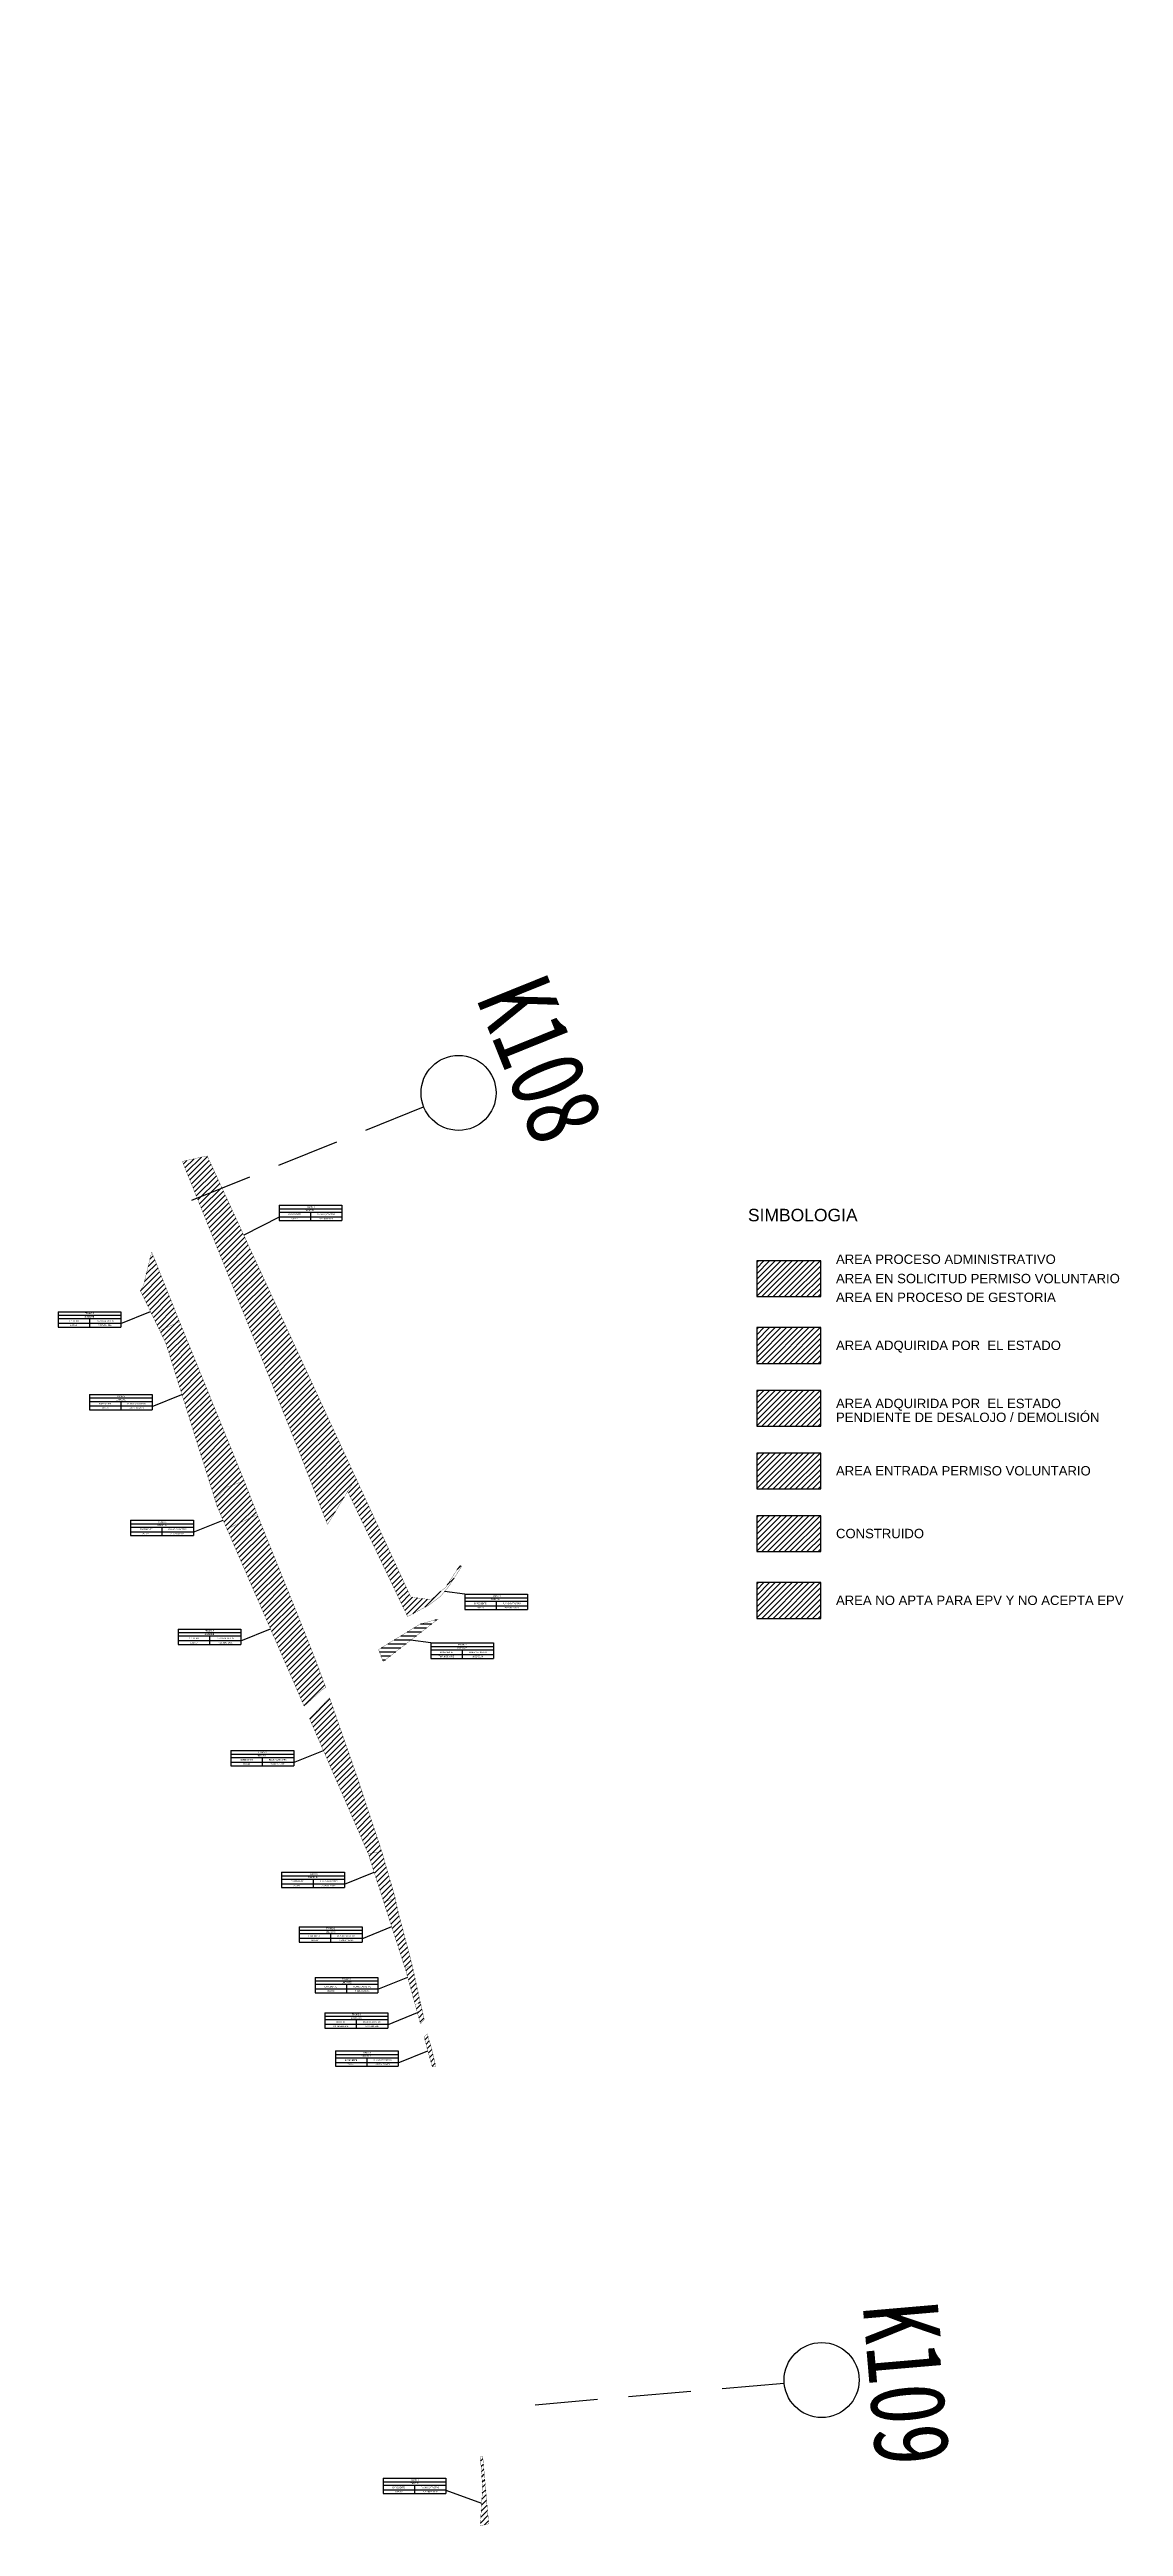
# Model space of a CAD drawing. Header units: inches. Extents: x 510447 to 606954, y 1095553 to 1134812.
# Drawn here: x 563849 to 564708, y 1114824 to 1116805 of the extents above; entities that cross this region are included whole.
import ezdxf

# ---------------------------------------------------------------- set-up
doc = ezdxf.new("R2010")
doc.units = ezdxf.units.IN
doc.header["$MEASUREMENT"] = 0
doc.linetypes.add('Kilométrica grande$1$JIS_02_2.0', pattern=[3, 2, -1])
for name, color, linetype in [('2022-52166', 7, 'Continuous'), ('7-2168329-2019', 7, 'Continuous'), ('7-2261641-2021', 7, 'Continuous'), ('7-2261642-2021', 7, 'Continuous'), ('7-2261643-2021', 7, 'Continuous'), ('7-2261644-2021', 7, 'Continuous'), ('7-2270019-2021', 7, 'Continuous'), ('7-2270141-2021', 7, 'Continuous'), ('7-2270143-2021', 7, 'Continuous'), ('7-2274351-2021', 7, 'Continuous'), ('7-2274352-2021', 7, 'Continuous'), ('7-2274353-2021', 7, 'Continuous'), ('7-2280013-2021', 7, 'Continuous'), ('7-2296940-2021', 7, 'Continuous'), ('INFORMACION', 130, 'Continuous'), ('Kilométrica grande$0$0-KM GRANDE', 220, 'Continuous'), ('TEXTOS', 7, 'Continuous')]:
    doc.layers.add(name, color=color, linetype=linetype)
doc.styles.add('Kilométrica grande$0$哥Arial', font='Arial.ttf', dxfattribs={"width": 0.8})
doc.styles.get("Standard").update_dxf_attribs({"font": 'Arial.ttf'})
pattern_1 = [(45, (0, 0), (-2.24506403, 2.24506403), [])]
pattern_2 = [(45.0125, (0, 0), (-2.245553774, 2.24457418), [])]

# ---------------------------------------------------------------- blocks, each defined once
blk = doc.blocks.new('*T1238')
at = {"layer": 'INFORMACION', "color": 0, "linetype": 'ByBlock', "lineweight": -2, "transparency": 16777216}
for p, q in [((0, 0), (50.2, 0)), ((0, 0), (0, -12.3)), ((50.2, 0), (50.2, -12.3)), ((0, -2.8), (50.2, -2.8)), ((0, -5.5), (50.2, -5.5)), ((0, -9.2), (50.2, -9.2)), ((0, -12.3), (50.2, -12.3)), ((25.1, -5.5), (25.1, -12.3))]:
    blk.add_line(p, q, dxfattribs=at)
at = {"layer": 'INFORMACION', "color": 0, "transparency": 16777216, "attachment_point": 5}
for s, insert, char_height, width in [('EXPEDIENTE', (12.5, -7.4), 1.12, 25.057), ('2020-40', (12.5, -10.8), 1.12, 25.057), ('109D01TR', (25.1, -4.1), 1.12, 50.145), ('TRAMO 3', (25.1, -1.4), 1.12, 50.145), ('PLANO CATASTRO', (37.6, -7.4), 1.125, 25.057), ('7-2168329-2019^J', (37.6, -10.8), 1.125, 25.057)]:
    blk.add_mtext(s, dxfattribs=dict(at, insert=insert, char_height=char_height, width=width))
blk = doc.blocks.new('*T1287')
at = {"layer": 'INFORMACION', "color": 0, "linetype": 'ByBlock', "lineweight": -2, "transparency": 16777216}
for p, q in [((0, 0), (50.2, 0)), ((0, 0), (0, -12.3)), ((50.2, 0), (50.2, -12.3)), ((0, -2.8), (50.2, -2.8)), ((0, -5.5), (50.2, -5.5)), ((0, -9.2), (50.2, -9.2)), ((0, -12.3), (50.2, -12.3)), ((25.1, -5.5), (25.1, -12.3))]:
    blk.add_line(p, q, dxfattribs=at)
at = {"layer": 'INFORMACION', "color": 0, "transparency": 16777216, "attachment_point": 5}
for s, insert, char_height, width in [('EXPEDIENTE', (12.5, -7.4), 1.12, 25.057), ('2022-65', (12.5, -10.8), 1.12, 25.057), ('108D02RE', (25.1, -4.1), 1.12, 50.145), ('TRAMO 3', (25.1, -1.4), 1.12, 50.145), ('PLANO CATASTRO', (37.6, -7.4), 1.125, 25.057), ('7-2274351-2021', (37.6, -10.8), 1.125, 25.057)]:
    blk.add_mtext(s, dxfattribs=dict(at, insert=insert, char_height=char_height, width=width))
blk = doc.blocks.new('*T1288')
at = {"layer": 'INFORMACION', "color": 0, "linetype": 'ByBlock', "lineweight": -2, "transparency": 16777216}
for p, q in [((0, 0), (50.2, 0)), ((0, 0), (0, -12.3)), ((50.2, 0), (50.2, -12.3)), ((0, -2.8), (50.2, -2.8)), ((0, -5.5), (50.2, -5.5)), ((0, -9.2), (50.2, -9.2)), ((0, -12.3), (50.2, -12.3)), ((25.1, -5.5), (25.1, -12.3))]:
    blk.add_line(p, q, dxfattribs=at)
at = {"layer": 'INFORMACION', "color": 0, "transparency": 16777216, "attachment_point": 5}
for s, insert, char_height, width in [('EXPEDIENTE', (12.5, -7.4), 1.12, 25.057), ('2022-72', (12.5, -10.8), 1.12, 25.057), ('108D03RE', (25.1, -4.1), 1.12, 50.145), ('TRAMO 3', (25.1, -1.4), 1.12, 50.145), ('PLANO CATASTRO', (37.6, -7.4), 1.125, 25.057), ('7-2274352-2021', (37.6, -10.8), 1.125, 25.057)]:
    blk.add_mtext(s, dxfattribs=dict(at, insert=insert, char_height=char_height, width=width))
blk = doc.blocks.new('*T1289')
at = {"layer": 'INFORMACION', "color": 0, "linetype": 'ByBlock', "lineweight": -2, "transparency": 16777216}
for p, q in [((0, 0), (50.2, 0)), ((0, 0), (0, -12.3)), ((50.2, 0), (50.2, -12.3)), ((0, -2.8), (50.2, -2.8)), ((0, -5.5), (50.2, -5.5)), ((0, -9.2), (50.2, -9.2)), ((0, -12.3), (50.2, -12.3)), ((25.1, -5.5), (25.1, -12.3))]:
    blk.add_line(p, q, dxfattribs=at)
at = {"layer": 'INFORMACION', "color": 0, "transparency": 16777216, "attachment_point": 5}
for s, insert, char_height, width in [('EXPEDIENTE', (12.5, -7.4), 1.12, 25.057), ('2022-71', (12.5, -10.8), 1.12, 25.057), ('108D04RE', (25.1, -4.1), 1.12, 50.145), ('TRAMO 3', (25.1, -1.4), 1.12, 50.145), ('PLANO CATASTRO', (37.6, -7.4), 1.125, 25.057), ('7-2274353-2021', (37.6, -10.8), 1.125, 25.057)]:
    blk.add_mtext(s, dxfattribs=dict(at, insert=insert, char_height=char_height, width=width))
blk = doc.blocks.new('*T1290')
at = {"layer": 'INFORMACION', "color": 0, "linetype": 'ByBlock', "lineweight": -2, "transparency": 16777216}
for p, q in [((0, 0), (50.2, 0)), ((0, 0), (0, -12.3)), ((50.2, 0), (50.2, -12.3)), ((0, -2.8), (50.2, -2.8)), ((0, -5.5), (50.2, -5.5)), ((0, -9.2), (50.2, -9.2)), ((0, -12.3), (50.2, -12.3)), ((25.1, -5.5), (25.1, -12.3))]:
    blk.add_line(p, q, dxfattribs=at)
at = {"layer": 'INFORMACION', "color": 0, "transparency": 16777216, "attachment_point": 5}
for s, insert, char_height, width in [('EXPEDIENTE', (12.5, -7.4), 1.12, 25.057), ('2022-70', (12.5, -10.8), 1.12, 25.057), ('108D05RE', (25.1, -4.1), 1.12, 50.145), ('TRAMO 3', (25.1, -1.4), 1.12, 50.145), ('PLANO CATASTRO', (37.6, -7.4), 1.125, 25.057), ('7-2270143-2021', (37.6, -10.8), 1.125, 25.057)]:
    blk.add_mtext(s, dxfattribs=dict(at, insert=insert, char_height=char_height, width=width))
blk = doc.blocks.new('*T1291')
at = {"layer": 'INFORMACION', "color": 0, "linetype": 'ByBlock', "lineweight": -2, "transparency": 16777216}
for p, q in [((0, 0), (50.2, 0)), ((0, 0), (0, -12.3)), ((50.2, 0), (50.2, -12.3)), ((0, -2.8), (50.2, -2.8)), ((0, -5.5), (50.2, -5.5)), ((0, -9.2), (50.2, -9.2)), ((0, -12.3), (50.2, -12.3)), ((25.1, -5.5), (25.1, -12.3))]:
    blk.add_line(p, q, dxfattribs=at)
at = {"layer": 'INFORMACION', "color": 0, "transparency": 16777216, "attachment_point": 5}
for s, insert, char_height, width in [('EXPEDIENTE', (12.5, -7.4), 1.12, 25.057), ('2022-69', (12.5, -10.8), 1.12, 25.057), ('108D06RE', (25.1, -4.1), 1.12, 50.145), ('TRAMO 3', (25.1, -1.4), 1.12, 50.145), ('PLANO CATASTRO', (37.6, -7.4), 1.125, 25.057), ('7-2261641-2021', (37.6, -10.8), 1.125, 25.057)]:
    blk.add_mtext(s, dxfattribs=dict(at, insert=insert, char_height=char_height, width=width))
blk = doc.blocks.new('*T1292')
at = {"layer": 'INFORMACION', "color": 0, "linetype": 'ByBlock', "lineweight": -2, "transparency": 16777216}
for p, q in [((0, 0), (50.2, 0)), ((0, 0), (0, -12.3)), ((50.2, 0), (50.2, -12.3)), ((0, -2.8), (50.2, -2.8)), ((0, -5.5), (50.2, -5.5)), ((0, -9.2), (50.2, -9.2)), ((0, -12.3), (50.2, -12.3)), ((25.1, -5.5), (25.1, -12.3))]:
    blk.add_line(p, q, dxfattribs=at)
at = {"layer": 'INFORMACION', "color": 0, "transparency": 16777216, "attachment_point": 5}
for s, insert, char_height, width in [('EXPEDIENTE', (12.5, -7.4), 1.12, 25.057), ('2022-68', (12.5, -10.8), 1.12, 25.057), ('108D07RE', (25.1, -4.1), 1.12, 50.145), ('TRAMO 3', (25.1, -1.4), 1.12, 50.145), ('PLANO CATASTRO', (37.6, -7.4), 1.125, 25.057), ('7-2261642-2021', (37.6, -10.8), 1.125, 25.057)]:
    blk.add_mtext(s, dxfattribs=dict(at, insert=insert, char_height=char_height, width=width))
blk = doc.blocks.new('*T1293')
at = {"layer": 'INFORMACION', "color": 0, "linetype": 'ByBlock', "lineweight": -2, "transparency": 16777216}
for p, q in [((0, 0), (50.2, 0)), ((0, 0), (0, -12.3)), ((50.2, 0), (50.2, -12.3)), ((0, -2.8), (50.2, -2.8)), ((0, -5.5), (50.2, -5.5)), ((0, -9.2), (50.2, -9.2)), ((0, -12.3), (50.2, -12.3)), ((25.1, -5.5), (25.1, -12.3))]:
    blk.add_line(p, q, dxfattribs=at)
at = {"layer": 'INFORMACION', "color": 0, "transparency": 16777216, "attachment_point": 5}
for s, insert, char_height, width in [('EXPEDIENTE', (12.5, -7.4), 1.12, 25.057), ('2022-67', (12.5, -10.8), 1.12, 25.057), ('108D08RE', (25.1, -4.1), 1.12, 50.145), ('TRAMO 3', (25.1, -1.4), 1.12, 50.145), ('PLANO CATASTRO', (37.6, -7.4), 1.125, 25.057), ('7-2261643-2021', (37.6, -10.8), 1.125, 25.057)]:
    blk.add_mtext(s, dxfattribs=dict(at, insert=insert, char_height=char_height, width=width))
blk = doc.blocks.new('*T1294')
at = {"layer": 'INFORMACION', "color": 0, "linetype": 'ByBlock', "lineweight": -2, "transparency": 16777216}
for p, q in [((0, 0), (50.2, 0)), ((0, 0), (0, -12.3)), ((50.2, 0), (50.2, -12.3)), ((0, -2.8), (50.2, -2.8)), ((0, -5.5), (50.2, -5.5)), ((0, -9.2), (50.2, -9.2)), ((0, -12.3), (50.2, -12.3)), ((25.1, -5.5), (25.1, -12.3))]:
    blk.add_line(p, q, dxfattribs=at)
at = {"layer": 'INFORMACION', "color": 0, "transparency": 16777216, "attachment_point": 5}
for s, insert, char_height, width in [('EXPEDIENTE', (12.5, -7.4), 1.12, 25.057), ('2022-66', (12.5, -10.8), 1.12, 25.057), ('108D09RE', (25.1, -4.1), 1.12, 50.145), ('TRAMO 3', (25.1, -1.4), 1.12, 50.145), ('PLANO CATASTRO', (37.6, -7.4), 1.125, 25.057), ('7-2261644-2021', (37.6, -10.8), 1.125, 25.057)]:
    blk.add_mtext(s, dxfattribs=dict(at, insert=insert, char_height=char_height, width=width))
blk = doc.blocks.new('*T1295')
at = {"layer": 'INFORMACION', "color": 0, "linetype": 'ByBlock', "lineweight": -2, "transparency": 16777216}
for p, q in [((0, 0), (50.2, 0)), ((0, 0), (0, -12.3)), ((50.2, 0), (50.2, -12.3)), ((0, -2.8), (50.2, -2.8)), ((0, -5.5), (50.2, -5.5)), ((0, -9.2), (50.2, -9.2)), ((0, -12.3), (50.2, -12.3)), ((25.1, -5.5), (25.1, -12.3))]:
    blk.add_line(p, q, dxfattribs=at)
at = {"layer": 'INFORMACION', "color": 0, "transparency": 16777216, "attachment_point": 5}
for s, insert, char_height, width in [('TMP-108D010RE', (12.5, -10.8), 1.125, 25.057), ('EXPEDIENTE', (12.5, -7.4), 1.12, 25.057), ('108D010RE', (25.1, -4.1), 1.12, 50.145), ('TRAMO 3', (25.1, -1.4), 1.12, 50.145), ('PLANO CATASTRO', (37.6, -7.4), 1.125, 25.057), ('7-2270019-2021', (37.6, -10.8), 1.125, 25.057)]:
    blk.add_mtext(s, dxfattribs=dict(at, insert=insert, char_height=char_height, width=width))
blk = doc.blocks.new('*T1296')
at = {"layer": 'INFORMACION', "color": 0, "linetype": 'ByBlock', "lineweight": -2, "transparency": 16777216}
for p, q in [((0, 0), (50.2, 0)), ((0, 0), (0, -12.3)), ((50.2, 0), (50.2, -12.3)), ((0, -2.8), (50.2, -2.8)), ((0, -5.5), (50.2, -5.5)), ((0, -9.2), (50.2, -9.2)), ((0, -12.3), (50.2, -12.3)), ((25.1, -5.5), (25.1, -12.3))]:
    blk.add_line(p, q, dxfattribs=at)
at = {"layer": 'INFORMACION', "color": 0, "transparency": 16777216, "attachment_point": 5}
for s, insert, char_height, width in [('EXPEDIENTE', (12.5, -7.4), 1.12, 25.057), ('2022-75', (12.5, -10.8), 1.12, 25.057), ('108D011RE', (25.1, -4.1), 1.12, 50.145), ('TRAMO 3', (25.1, -1.4), 1.12, 50.145), ('PLANO CATASTRO', (37.6, -7.4), 1.125, 25.057), ('7-2290422-2021', (37.6, -10.8), 1.125, 25.057)]:
    blk.add_mtext(s, dxfattribs=dict(at, insert=insert, char_height=char_height, width=width))
blk = doc.blocks.new('*T1297')
at = {"layer": 'INFORMACION', "color": 0, "linetype": 'ByBlock', "lineweight": -2, "transparency": 16777216}
for p, q in [((0, 0), (50.2, 0)), ((0, 0), (0, -12.3)), ((50.2, 0), (50.2, -12.3)), ((0, -2.8), (50.2, -2.8)), ((0, -5.5), (50.2, -5.5)), ((0, -9.2), (50.2, -9.2)), ((0, -12.3), (50.2, -12.3)), ((25.1, -5.5), (25.1, -12.3))]:
    blk.add_line(p, q, dxfattribs=at)
at = {"layer": 'INFORMACION', "color": 0, "transparency": 16777216, "attachment_point": 5}
for s, insert, char_height, width in [('EXPEDIENTE', (12.5, -7.4), 1.12, 25.057), ('2022-74', (12.5, -10.8), 1.12, 25.057), ('108I012RE', (25.1, -4.1), 1.12, 50.145), ('TRAMO 3', (25.1, -1.4), 1.12, 50.145), ('PLANO CATASTRO', (37.6, -7.4), 1.125, 25.057), ('7-2270141-2021', (37.6, -10.8), 1.125, 25.057)]:
    blk.add_mtext(s, dxfattribs=dict(at, insert=insert, char_height=char_height, width=width))
blk = doc.blocks.new('*T1298')
at = {"layer": 'INFORMACION', "color": 0, "linetype": 'ByBlock', "lineweight": -2, "transparency": 16777216}
for p, q in [((0, 0), (50.2, 0)), ((0, 0), (0, -12.3)), ((50.2, 0), (50.2, -12.3)), ((0, -2.8), (50.2, -2.8)), ((0, -5.5), (50.2, -5.5)), ((0, -9.2), (50.2, -9.2)), ((0, -12.3), (50.2, -12.3)), ((25.1, -5.5), (25.1, -12.3))]:
    blk.add_line(p, q, dxfattribs=at)
at = {"layer": 'INFORMACION', "color": 0, "transparency": 16777216, "attachment_point": 5}
for s, insert, char_height, width in [('EXPEDIENTE', (12.5, -7.4), 1.12, 25.057), ('2022-82', (12.5, -10.8), 1.12, 25.057), ('108I015RE', (25.1, -4.1), 1.12, 50.145), ('TRAMO 3', (25.1, -1.4), 1.12, 50.145), ('PLANO CATASTRO', (37.6, -7.4), 1.125, 25.057), ('7-2280013-2021', (37.6, -10.8), 1.125, 25.057)]:
    blk.add_mtext(s, dxfattribs=dict(at, insert=insert, char_height=char_height, width=width))
blk = doc.blocks.new('*T1351')
at = {"layer": 'INFORMACION', "color": 0, "linetype": 'ByBlock', "lineweight": -2, "transparency": 16777216}
for p, q in [((0, 0), (50.2, 0)), ((0, 0), (0, -12.3)), ((50.2, 0), (50.2, -12.3)), ((0, -2.8), (50.2, -2.8)), ((0, -5.5), (50.2, -5.5)), ((0, -9.2), (50.2, -9.2)), ((0, -12.3), (50.2, -12.3)), ((25.1, -5.5), (25.1, -12.3))]:
    blk.add_line(p, q, dxfattribs=at)
at = {"layer": 'INFORMACION', "color": 0, "transparency": 16777216, "attachment_point": 5}
for s, insert, char_height, width in [('TMP-108I016-RE', (12.5, -10.8), 1.125, 25.057), ('EXPEDIENTE', (12.5, -7.4), 1.12, 25.057), ('108I016RE', (25.1, -4.1), 1.12, 50.145), ('TRAMO 3', (25.1, -1.4), 1.12, 50.145), ('PLANO CATASTRO', (37.6, -7.4), 1.125, 25.057), ('2022-52166', (37.6, -10.8), 1.12, 25.057)]:
    blk.add_mtext(s, dxfattribs=dict(at, insert=insert, char_height=char_height, width=width))
blk = doc.blocks.new('Kilométrica grande')
at = {"color": 1}
blk.add_arc((554474.6, 1119042), 11671.5, 162.5691, 330.16023, dxfattribs=at)
at = {"layer": 'Kilométrica grande$0$0-KM GRANDE', "linetype": 'Kilométrica grande$1$JIS_02_2.0', "lineweight": -3, "ltscale": 25}
for p, q in [((563962.4, 1115884.6), (564147.9, 1115959.3)), ((564237.1, 1114921.4), (564436.3, 1114938.5))]:
    blk.add_line(p, q, dxfattribs=at)
at = {"layer": 'Kilométrica grande$0$0-KM GRANDE'}
for centre in [(564175.8, 1115970.5), (564466.2, 1114941.1)]:
    blk.add_circle(centre, 30, dxfattribs=at)
at = {"layer": 'Kilométrica grande$0$0-KM GRANDE', "linetype": 'Continuous', "lineweight": -3, "char_height": 60, "style": 'Kilométrica grande$0$哥Arial'}
for s, insert, attachment_point, rotation in [('{\\fSimHei|b0|i0|c134|p2;K108}', (564212.9, 1115985.5), 8, 291.9367), ('{\\fSimHei|b0|i0|c134|p2;K109}', (564564.4, 1114940.9), 2, 274.921)]:
    blk.add_mtext(s, dxfattribs=dict(at, insert=insert, attachment_point=attachment_point, rotation=rotation))

msp = doc.modelspace()

# ---------------------------------------------------------------- hatches: boundary and pattern name
at = {"layer": '2022-52166'}
h = msp.add_hatch(dxfattribs=at)
h.set_pattern_fill('ANSI31', color=256, angle=315)
h.set_pattern_definition([(0, (0, 0), (7e-16, 3.175), [])])
h.paths.add_polyline_path([(564115.48626, 1115515.75577), (564111.79553, 1115525.37797), (564145.03244, 1115545.64748), (564159.46835, 1115549.68537)])
at = {"layer": '7-2168329-2019'}
h = msp.add_hatch(dxfattribs=at)
h.set_pattern_fill('ANSI31', color=1)
h.set_pattern_definition(pattern_1)
h.paths.add_polyline_path([(564195.09, 1114880.34), (564199.96, 1114826.11), (564193.19, 1114824.62), (564195.05, 1114855.78), (564193.21, 1114879.9)])
at = {"layer": '7-2261641-2021'}
h = msp.add_hatch(dxfattribs=at)
h.set_pattern_fill('ANSI31', color=30, angle=0.0125)
h.set_pattern_definition(pattern_2)
h.paths.add_polyline_path([(564072.672, 1115486.644), (564094.753, 1115423.235), (564114.44, 1115363.757), (564103.564, 1115361.938), (564103.416, 1115362.396), (564056.621, 1115470.108), (564069.98, 1115484.011)])
at = {"layer": '7-2261642-2021'}
h = msp.add_hatch(dxfattribs=at)
h.set_pattern_fill('ANSI31', color=30, angle=0.0125)
h.set_pattern_definition(pattern_2)
h.paths.add_polyline_path([(564114.44, 1115363.76), (564119.88, 1115344.95), (564125.26, 1115326.22), (564115.98, 1115323.43), (564103.56, 1115361.94)])
at = {"layer": '7-2261643-2021'}
h = msp.add_hatch(dxfattribs=at)
h.set_pattern_fill('ANSI31', color=2, angle=0.0125)
h.set_pattern_definition(pattern_2)
h.paths.add_polyline_path([(564125.26, 1115326.22), (564126.15, 1115321.41), (564128.39, 1115312.12), (564138.74, 1115272.99), (564132.98, 1115270.68), (564115.98, 1115323.43)])
at = {"layer": '7-2261644-2021'}
h = msp.add_hatch(dxfattribs=at)
h.set_pattern_fill('ANSI31', color=2, angle=0.0125)
h.set_pattern_definition(pattern_2)
h.paths.add_polyline_path([(564138.74, 1115272.99), (564145.31, 1115242.93), (564141.09, 1115241.49), (564133.72, 1115268.37), (564132.98, 1115270.68)])
at = {"layer": '7-2270019-2021'}
h = msp.add_hatch(dxfattribs=at)
h.set_pattern_fill('ANSI31', color=2)
h.set_pattern_definition(pattern_1)
h.paths.add_polyline_path([(564145.31, 1115242.93), (564148.36, 1115229.43), (564145.34, 1115225.98), (564141.09, 1115241.49)])
at = {"layer": '7-2270141-2021'}
h = msp.add_hatch(dxfattribs=at)
h.set_pattern_fill('ANSI31', color=2)
h.set_pattern_definition(pattern_1)
h.paths.add_polyline_path([(563954.89, 1115915.73), (563974.75, 1115920.12), (564093.66, 1115662.49), (564070.98, 1115625.23), (564048.84, 1115682.27), (564007.24, 1115786.04)])
at = {"layer": '7-2270143-2021'}
h = msp.add_hatch(dxfattribs=at)
h.set_pattern_fill('ANSI31', color=30)
h.set_pattern_definition(pattern_1)
h.paths.add_polyline_path([(564014.848, 1115633.249), (564047.335, 1115552.528), (564061.769, 1115516.134), (564069.574, 1115495.025), (564066.277, 1115492.909), (564052.323, 1115480.007), (563990.586, 1115621.702)])
at = {"layer": '7-2274351-2021'}
h = msp.add_hatch(dxfattribs=at)
h.set_pattern_fill('ANSI31', color=256)
h.set_pattern_definition(pattern_1)
h.paths.add_polyline_path([(563930.38, 1115843.32), (563933.55, 1115835.36), (563952.61, 1115787.59), (563936.82, 1115780.34), (563921.44, 1115812.1), (563923.92, 1115816.86)])
at = {"layer": '7-2274352-2021'}
h = msp.add_hatch(dxfattribs=at)
h.set_pattern_fill('ANSI31', color=30)
h.set_pattern_definition(pattern_1)
h.paths.add_polyline_path([(563952.61, 1115787.59), (563960.91, 1115767.23), (564004.39, 1115660.24), (563989.95, 1115654.97), (563981.02, 1115645.19), (563964.68, 1115697.19), (563941.74, 1115770.17), (563936.82, 1115780.34)])
at = {"layer": '7-2274353-2021'}
h = msp.add_hatch(dxfattribs=at)
h.set_pattern_fill('ANSI31', color=30)
h.set_pattern_definition(pattern_1)
h.paths.add_polyline_path([(564004.39, 1115660.24), (564014.85, 1115633.25), (563990.59, 1115621.7), (563982.85, 1115639.36), (563981.02, 1115645.19), (563989.95, 1115654.97)])
at = {"layer": '7-2280013-2021'}
h = msp.add_hatch(dxfattribs=at)
h.set_pattern_fill('ANSI31', color=2)
h.set_pattern_definition(pattern_1)
h.paths.add_polyline_path([(564178.45, 1115592.06), (564167.96, 1115575.72), (564161.27, 1115567.68), (564151.94, 1115560.73), (564135.08, 1115551.66), (564087.13, 1115651.76), (564093.66, 1115662.49), (564137.57, 1115567.36), (564153.72, 1115565.14), (564165.69, 1115575.25), (564176.78, 1115592.62)])
at = {"layer": '7-2296940-2021'}
h = msp.add_hatch(dxfattribs=at)
h.set_pattern_fill('ANSI31', color=256)
h.set_pattern_definition(pattern_1)
h.paths.add_polyline_path([(564150.78, 1115217.99), (564153.9, 1115207.36), (564157.64, 1115192.21), (564154.75, 1115191.64), (564148.2, 1115215.55)])
at = {"layer": 'TEXTOS'}
h = msp.add_hatch(dxfattribs=at)
h.set_pattern_fill('ANSI31', color=256)
h.set_pattern_definition([(45, (559308.0862, 1111200.122), (-2.245064, 2.245064), [])])
h.paths.add_polyline_path([(564414.31221, 1115807.56836), (564465.46865, 1115807.56836), (564465.46865, 1115836.18333), (564414.31221, 1115836.18333)])
h = msp.add_hatch(dxfattribs=at)
h.set_pattern_fill('ANSI31', color=3)
h.set_pattern_definition([(45, (559308.0862, 1111146.6912), (-2.245064, 2.245064), [])])
h.paths.add_polyline_path([(564414.31221, 1115754.13772), (564465.46865, 1115754.13772), (564465.46865, 1115782.75269), (564414.31221, 1115782.75269)])
h = msp.add_hatch(dxfattribs=at)
h.set_pattern_fill('ANSI31', color=5)
h.set_pattern_definition([(45, (559308.0862, 1111096.5315), (-2.245064, 2.245064), [])])
h.paths.add_polyline_path([(564414.31221, 1115703.97803), (564465.46865, 1115703.97803), (564465.46865, 1115732.59299), (564414.31221, 1115732.59299)])
h = msp.add_hatch(dxfattribs=at)
h.set_pattern_fill('ANSI31', color=2)
h.set_pattern_definition([(45, (559308.0862, 1111046.3718), (-2.245064, 2.245064), [])])
h.paths.add_polyline_path([(564414.31221, 1115653.81833), (564465.46865, 1115653.81833), (564465.46865, 1115682.43329), (564414.31221, 1115682.43329)])
h = msp.add_hatch(dxfattribs=at)
h.set_pattern_fill('ANSI31', color=30)
h.set_pattern_definition([(45, (559308.0862, 1110996.2125), (-2.245064, 2.245064), [])])
h.paths.add_polyline_path([(564414.31221, 1115603.65896), (564465.46865, 1115603.65896), (564465.46865, 1115632.27392), (564414.31221, 1115632.27392)])
h = msp.add_hatch(dxfattribs=at)
h.set_pattern_fill('ANSI31', color=1)
h.set_pattern_definition([(45, (559308.0862, 1110942.7815), (-2.245064, 2.245064), [])])
h.paths.add_polyline_path([(564414.31221, 1115550.22799), (564465.46865, 1115550.22799), (564465.46865, 1115578.84295), (564414.31221, 1115578.84295)])

# ---------------------------------------------------------------- linework, layer by layer
at = {"layer": '2022-52166', "const_width": 0.2}
msp.add_lwpolyline([(564115.48626, 1115515.75577), (564111.79553, 1115525.37797), (564145.03244, 1115545.64748), (564159.46835, 1115549.68537)], close=True, dxfattribs=at)
at = {"layer": '7-2168329-2019', "color": 1, "const_width": 0.2}
msp.add_lwpolyline([(564195.09, 1114880.34), (564199.96, 1114826.11), (564193.19, 1114824.62), (564195.05, 1114855.78), (564193.21, 1114879.9)], close=True, dxfattribs=at)
at = {"layer": '7-2261641-2021', "color": 30, "const_width": 0.2}
msp.add_lwpolyline([(564072.672, 1115486.644), (564094.753, 1115423.235), (564114.44, 1115363.757), (564103.564, 1115361.938), (564103.416, 1115362.396), (564056.621, 1115470.108), (564069.98, 1115484.011)], close=True, dxfattribs=at)
at = {"layer": '7-2261642-2021', "color": 30, "const_width": 0.2, "flags": 128}
msp.add_lwpolyline([(564114.44, 1115363.76), (564119.88, 1115344.95), (564125.26, 1115326.22), (564115.98, 1115323.43), (564103.56, 1115361.94)], close=True, dxfattribs=at)
at = {"layer": '7-2261643-2021', "color": 2, "const_width": 0.2, "flags": 128}
msp.add_lwpolyline([(564125.26, 1115326.22), (564126.15, 1115321.41), (564128.39, 1115312.12), (564138.74, 1115272.99), (564132.98, 1115270.68), (564115.98, 1115323.43)], close=True, dxfattribs=at)
at = {"layer": '7-2261644-2021', "color": 2, "const_width": 0.2, "flags": 128}
msp.add_lwpolyline([(564138.74, 1115272.99), (564145.31, 1115242.93), (564141.09, 1115241.49), (564133.72, 1115268.37), (564132.98, 1115270.68)], close=True, dxfattribs=at)
at = {"layer": '7-2270019-2021', "color": 2, "const_width": 0.2, "flags": 128}
msp.add_lwpolyline([(564145.31, 1115242.93), (564148.36, 1115229.43), (564145.34, 1115225.98), (564141.09, 1115241.49), (564145.31, 1115242.93)], dxfattribs=at)
at = {"layer": '7-2270141-2021', "color": 2, "const_width": 0.2, "flags": 128}
msp.add_lwpolyline([(563954.89, 1115915.73), (563974.75, 1115920.12), (564093.66, 1115662.49), (564070.98, 1115625.23), (564048.84, 1115682.27), (564007.24, 1115786.04), (563954.89, 1115915.73)], dxfattribs=at)
at = {"layer": '7-2270143-2021', "color": 30, "const_width": 0.2, "flags": 128}
msp.add_lwpolyline([(564014.848, 1115633.249), (564047.335, 1115552.528), (564061.769, 1115516.134), (564069.574, 1115495.025), (564066.277, 1115492.909), (564052.323, 1115480.007), (563990.586, 1115621.702), (564014.848, 1115633.249)], dxfattribs=at)
at = {"layer": '7-2274351-2021', "const_width": 0.2, "flags": 128}
msp.add_lwpolyline([(563930.38, 1115843.32), (563933.55, 1115835.36), (563952.61, 1115787.59), (563936.82, 1115780.34), (563921.44, 1115812.1), (563923.92, 1115816.86), (563930.38, 1115843.32)], dxfattribs=at)
at = {"layer": '7-2274352-2021', "color": 30, "const_width": 0.2, "flags": 128}
msp.add_lwpolyline([(563952.61, 1115787.59), (563960.91, 1115767.23), (564004.39, 1115660.24), (563989.95, 1115654.97), (563981.02, 1115645.19), (563964.68, 1115697.19), (563941.74, 1115770.17), (563936.82, 1115780.34), (563952.61, 1115787.59)], dxfattribs=at)
at = {"layer": '7-2274353-2021', "color": 30, "const_width": 0.2, "flags": 128}
msp.add_lwpolyline([(564004.39, 1115660.24), (564014.85, 1115633.25), (563990.59, 1115621.7), (563982.85, 1115639.36), (563981.02, 1115645.19), (563989.95, 1115654.97), (564004.39, 1115660.24)], dxfattribs=at)
at = {"layer": '7-2280013-2021', "color": 2, "const_width": 0.2, "flags": 128}
msp.add_lwpolyline([(564178.45, 1115592.06), (564167.96, 1115575.72), (564161.27, 1115567.68), (564151.94, 1115560.73), (564135.08, 1115551.66), (564087.13, 1115651.76), (564093.66, 1115662.49), (564137.57, 1115567.36), (564153.72, 1115565.14), (564165.69, 1115575.25), (564176.78, 1115592.62), (564178.45, 1115592.06)], dxfattribs=at)
at = {"layer": '7-2280013-2021', "flags": 128}
msp.add_lwpolyline([(564180.74903, 1115569.55328), (564164.615, 1115571.7)], dxfattribs=at)
at = {"layer": '7-2296940-2021', "const_width": 0.2, "flags": 128}
msp.add_lwpolyline([(564150.78, 1115217.99), (564153.9, 1115207.36), (564157.64, 1115192.21), (564154.75, 1115191.64), (564148.2, 1115215.55), (564150.78, 1115217.99)], dxfattribs=at)
at = {"layer": 'INFORMACION'}
for points in [[(564032.27454, 1115871.15126), (564004.02343, 1115856.6924)], [(563905.64929, 1115785.98316), (563929.42765, 1115795.60535)], [(563930.76822, 1115719.78168), (563954.54993, 1115729.40522)], [(563963.65408, 1115619.26146), (563987.43579, 1115628.885)], [(564180.74903, 1115569.55328), (564164.615, 1115571.7)], [(564001.63311, 1115532.16957), (564025.41481, 1115541.79311)], [(564043.91796, 1115434.98343), (564067.69966, 1115444.60697)], [(564084.48239, 1115337.74247), (564108.26409, 1115347.36601)], [(564098.55672, 1115294.06672), (564122.33843, 1115303.69026)], [(564111.34919, 1115253.61933), (564135.13089, 1115263.24287)], [(564119.10825, 1115225.29658), (564142.88996, 1115234.92012)], [(564127.46645, 1115194.81498), (564151.24815, 1115204.43852)], [(564165.62671, 1114853.01389), (564194.27098, 1114842.72928)]]:
    msp.add_lwpolyline(points, dxfattribs=at)
at = {"layer": 'INFORMACION', "color": 4}
msp.add_lwpolyline([(564153.61133, 1115530.57385), (564137.47731, 1115532.72057)], dxfattribs=at)
at = {"layer": 'TEXTOS'}
msp.add_lwpolyline([(564414.31221, 1115807.56836), (564465.46865, 1115807.56836), (564465.46865, 1115836.18333), (564414.31221, 1115836.18333)], close=True, dxfattribs=at)
at = {"layer": 'TEXTOS', "color": 3}
msp.add_lwpolyline([(564414.31221, 1115754.13772), (564465.46865, 1115754.13772), (564465.46865, 1115782.75269), (564414.31221, 1115782.75269)], close=True, dxfattribs=at)
at = {"layer": 'TEXTOS', "color": 5}
msp.add_lwpolyline([(564414.31221, 1115703.97803), (564465.46865, 1115703.97803), (564465.46865, 1115732.59299), (564414.31221, 1115732.59299)], close=True, dxfattribs=at)
at = {"layer": 'TEXTOS', "color": 2}
msp.add_lwpolyline([(564414.31221, 1115653.81833), (564465.46865, 1115653.81833), (564465.46865, 1115682.43329), (564414.31221, 1115682.43329)], close=True, dxfattribs=at)
at = {"layer": 'TEXTOS', "color": 30}
msp.add_lwpolyline([(564414.31221, 1115603.65896), (564465.46865, 1115603.65896), (564465.46865, 1115632.27392), (564414.31221, 1115632.27392)], close=True, dxfattribs=at)
at = {"layer": 'TEXTOS', "color": 1}
msp.add_lwpolyline([(564414.31221, 1115550.22799), (564465.46865, 1115550.22799), (564465.46865, 1115578.84295), (564414.31221, 1115578.84295)], close=True, dxfattribs=at)

# ---------------------------------------------------------------- block references
for name, p in [('Kilométrica grande', (0, 0)), ('*T1297', (564032.27454, 1115880.68126)), ('*T1287', (563855.47431, 1115795.51316)), ('*T1288', (563880.60275, 1115729.31168)), ('*T1289', (563913.48861, 1115628.79146)), ('*T1298', (564180.74903, 1115569.55328)), ('*T1290', (563951.46764, 1115541.69957)), ('*T1351', (564153.61133, 1115530.57385)), ('*T1291', (563993.75248, 1115444.51343)), ('*T1292', (564034.31691, 1115347.27247)), ('*T1293', (564048.39125, 1115303.59672)), ('*T1294', (564061.18371, 1115263.14933)), ('*T1295', (564068.94278, 1115234.82658)), ('*T1296', (564077.30098, 1115204.34498)), ('*T1238', (564115.45174, 1114862.54389))]:
    msp.add_blockref(name, p)

# ---------------------------------------------------------------- texts
at = {"layer": 'TEXTOS', "color": 5}
for s, height, p in [('SIMBOLOGIA', 10, (564407.26331, 1115867.79168)), ('AREA PROCESO ADMINISTRATIVO ', 7.5, (564477.70037, 1115833.74113)), ('AREA EN SOLICITUD PERMISO VOLUNTARIO', 7.5, (564477.70037, 1115818.28903)), ('AREA EN PROCESO DE GESTORIA', 7.5, (564477.70037, 1115803.2647)), ('AREA ADQUIRIDA POR  EL ESTADO', 7.5, (564477.70037, 1115764.8584)), ('AREA ADQUIRIDA POR  EL ESTADO', 7.5, (564477.70037, 1115718.39966)), ('PENDIENTE DE DESALOJO / DEMOLISIÓN', 7.5, (564477.70037, 1115707.29672)), ('AREA ENTRADA PERMISO VOLUNTARIO', 7.5, (564477.70037, 1115664.539)), ('CONSTRUIDO', 7.5, (564477.70037, 1115614.37963)), ('AREA NO APTA PARA EPV Y NO ACEPTA EPV', 7.5, (564477.70037, 1115560.94866))]:
    msp.add_text(s, height=height, dxfattribs=at).set_placement(p)

doc.saveas('drawing.dxf')
